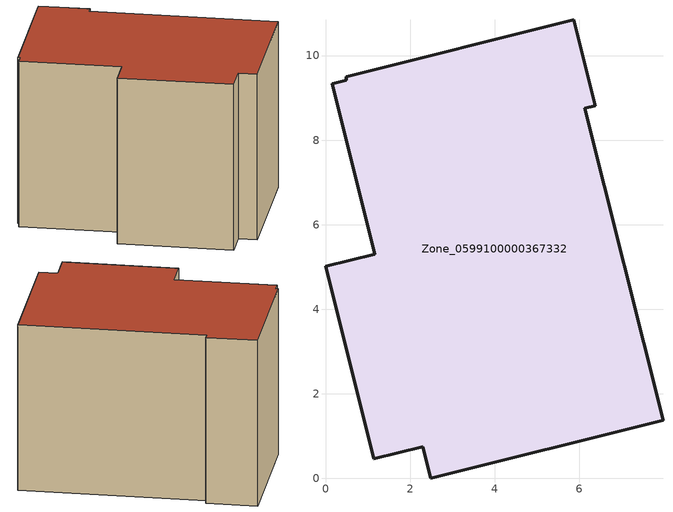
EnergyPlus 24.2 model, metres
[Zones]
Zone_0599100000367332
 floor ground (C_G): 0.49,9.5 5.88,10.85 6.38,8.81 6.14,8.75 7.99,1.37 2.48,0 2.3,0.75 1.14,0.46 0,5.01 1.16,5.3 0.15,9.33 0.5,9.41 z0
 wall outside (C_F): 6.14,8.75 6.38,8.81 5.88,10.85 0.49,9.5 0.5,9.41 0.15,9.33 1.16,5.3 0,5.01 1.14,0.46 2.3,0.75 2.48,0 7.99,1.37 6.14,8.75 z0:7.12
 roof outside (C_R): 0.5,9.41 0.15,9.33 1.16,5.3 0,5.01 1.14,0.46 2.3,0.75 2.48,0 7.99,1.37 6.14,8.75 6.38,8.81 5.88,10.85 0.49,9.5 z7.12
[BUILDING]
Pand.0599100000367332: North Axis=0; Terrain=City; Loads Convergence Tolerance Value=0.04; Temperature Convergence Tolerance Value=0.4; Solar Distribution=FullExterior; Maximum Number of Warmup Days=25; Minimum Number of Warmup Days=1
[Site:Location]
Rotterdam.The.Hague.AP_ZH_NLD Design_Conditions: Latitude=51.96; Longitude=4.45; Time Zone=1; Elevation=-4.5
[SITE:GROUNDTEMPERATURE:BUILDINGSURFACE]
18, 18, 18, 18, 18, 18, 18, 18, 18, 18, 18, 18
[MATERIAL] Thermal Absorptance=0.9; Solar Absorptance=0.7; Visible Absorptance=0.7
Name | Roughness | Thickness | Conductivity | Density | Specific Heat
G.TC.1992-2005 | MediumSmooth | 0.15 | 0.06 | 540 | 1210
F.TC.1992-2005 | Rough | 0.3 | 0.12 | 1920 | 840
R.TC.1992-2005 | MediumRough | 0.2 | 0.08 | 1500 | 1000
[CONSTRUCTION]
C_G: G.TC.1992-2005
C_F: F.TC.1992-2005
C_R: R.TC.1992-2005
[ZONE]
Zone_0599100000367332: Type=1; Multiplier=1; Ceiling Height=Autocalculate; Volume=Autocalculate; Floor Area=autocalculate; Part of Total Floor Area=Yes
[ZONEINFILTRATION:DESIGNFLOWRATE]
Infil_Zone_0599100000367332: Zone or ZoneList or Space or SpaceList=Zone_0599100000367332; Schedule=AlwaysOn; Design Flow Rate Calculation Method=Flow/Area; Flow Rate per Floor Area=0.0015; Constant Term Coefficient=1; Temperature Term Coefficient=0; Velocity Term Coefficient=0; Velocity Squared Term Coefficient=0
[HVACTEMPLATE:ZONE:IDEALLOADSAIRSYSTEM]
Zone_0599100000367332: Maximum Heating Supply Air Temperature=50; Minimum Cooling Supply Air Temperature=13; Maximum Heating Supply Air Humidity Ratio=0.0156; Minimum Cooling Supply Air Humidity Ratio=0.0077; Heating Limit=NoLimit; Cooling Limit=NoLimit; Dehumidification Control Type=ConstantSensibleHeatRatio; Cooling Sensible Heat Ratio=0.7; Dehumidification Setpoint=60; Humidification Control Type=None; Humidification Setpoint=30; Outdoor Air Method=None; Outdoor Air Flow Rate per Person=0.00944; Outdoor Air Flow Rate per Zone Floor Area=0; Outdoor Air Flow Rate per Zone=0; Demand Controlled Ventilation Type=None; Outdoor Air Economizer Type=NoEconomizer; Heat Recovery Type=None; Sensible Heat Recovery Effectiveness=0.7; Latent Heat Recovery Effectiveness=0.65
[ZONECONTROL:THERMOSTAT]
ThermostatControl_Zone_0599100000367332: Zone or ZoneList=Zone_0599100000367332; Control Type Schedule=DualSetpointControlType; Control 1=Thermostat_Zone_0599100000367332; Temperature Difference Between Cutout And Setpoint=0
[THERMOSTATSETPOINT:DUALSETPOINT]
Thermostat_Zone_0599100000367332: Heating Setpoint Temperature Schedule=HeatingSetpoint_Zone_0599100000367332; Cooling Setpoint Temperature Schedule=CoolingSetpoint_Zone_0599100000367332
[SCHEDULE:COMPACT]
HeatingSetpoint_Zone_0599100000367332: Through: 12/31, For: AllDays, Until: 24:00, 21
CoolingSetpoint_Zone_0599100000367332: Through: 12/31, For: AllDays, Until: 24:00, 24
DualSetpointControlType: Through: 12/31, For: AllDays, Until: 24:00, 4
AlwaysOn: Through: 12/31, For: AllDays, Until: 24:00, 1
